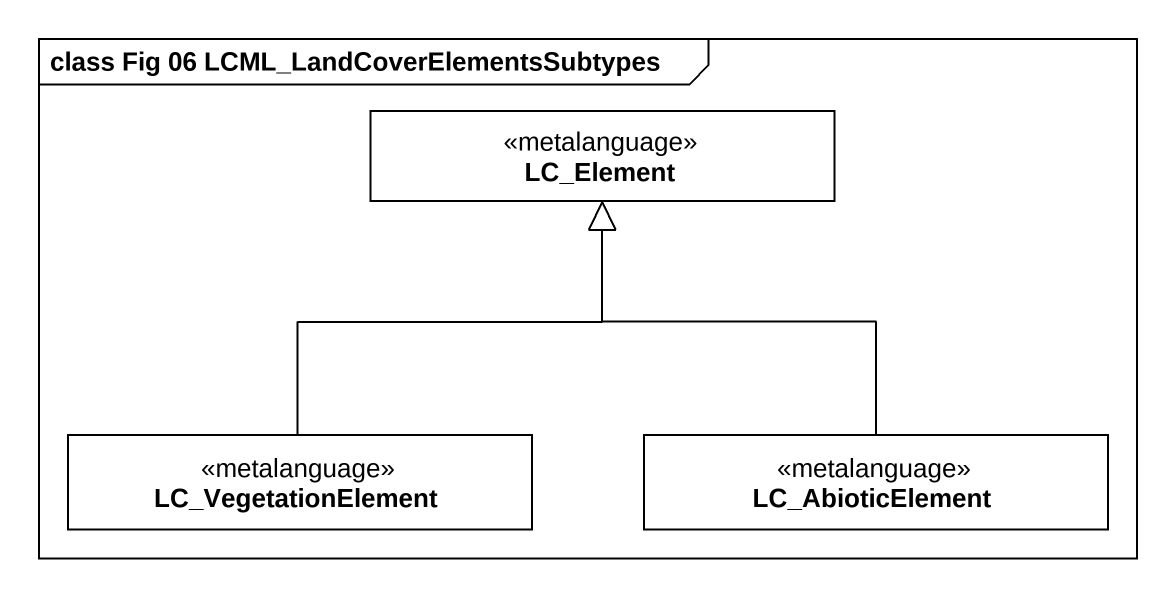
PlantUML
@startuml
mainframe class Fig 06 LCML_LandCoverElementsSubtypes
hide circle
hide empty members
class LC_Element <<metalanguage>> #FFFFFF
class LC_VegetationElement <<metalanguage>> #FFFFFF
class LC_AbioticElement <<metalanguage>> #FFFFFF
LC_VegetationElement -up-|> LC_Element
LC_AbioticElement -up-|> LC_Element
@enduml
